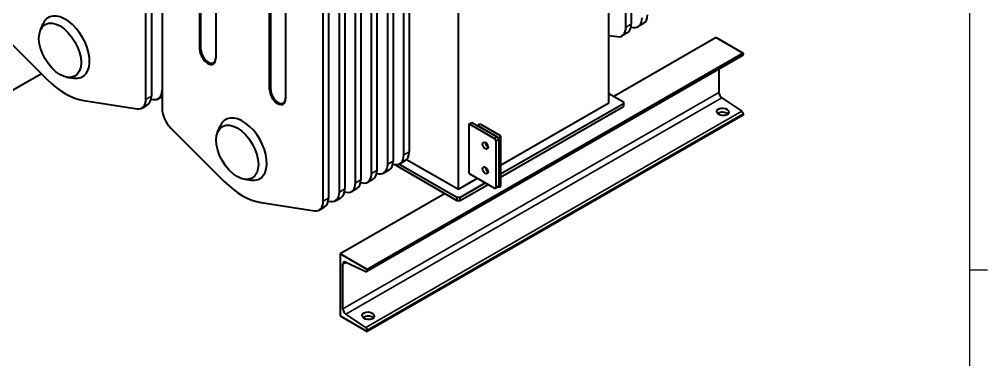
# Model space of a CAD drawing. Header units: millimetres. Extents: x 0 to 5945, y 0 to 4205.
# Drawn here: x 5220 to 5857, y 3095 to 3319 of the extents above; entities that cross this region are included whole.
import ezdxf

# ---------------------------------------------------------------- set-up
doc = ezdxf.new("R2010")
doc.units = ezdxf.units.MM
doc.header["$LTSCALE"] = 5
doc.layers.get('0').update_dxf_attribs({"color": 3, "lineweight": 25})
for name, color, linetype, lineweight in [('가시적인 것(ISO)', 3, 'Continuous', 40), ('가시적인 좁은 것(ISO)', 3, 'Continuous', 35), ('경계(ISO)', 7, 'Continuous', 25)]:
    doc.layers.add(name, color=color, linetype=linetype, lineweight=lineweight)

# ---------------------------------------------------------------- blocks, each defined once
blk = doc.blocks.new('경계 Default Border')
at = {"layer": '경계(ISO)'}
blk.add_line((1169, 630.75), (1171.4, 630.75), dxfattribs=at)
at = {"layer": '경계(ISO)', "flags": 128}
blk.add_lwpolyline([(20, 20), (20, 821), (1169, 821), (1169, 20), (20, 20)], dxfattribs=at)

msp = doc.modelspace()

# ---------------------------------------------------------------- linework, layer by layer
at = {"layer": '가시적인 것(ISO)'}
for p, q in [((5302.9985, 3266.0873), (5302.9985, 3662.0393)), ((5306.534, 3664.0753), (5306.534, 3268.1233)), ((5313.6051, 3655.9314), (5313.6051, 3259.9794)), ((5476.2396, 3627.4277), (5476.2396, 3231.4757)), ((5465.633, 3621.3198), (5465.633, 3225.3677)), ((5472.7041, 3229.4397), (5472.7041, 3625.3917)), ((5455.0264, 3615.2118), (5455.0264, 3219.2598)), ((5462.0975, 3223.3318), (5462.0975, 3619.2838)), ((5444.4198, 3609.1039), (5444.4198, 3213.1519)), ((5451.4909, 3217.2238), (5451.4909, 3613.1758)), ((5430.2777, 3205.008), (5430.2777, 3600.96)), ((5433.8132, 3602.996), (5433.8132, 3207.0439)), ((5440.8843, 3211.1159), (5440.8843, 3607.0679)), ((5419.6711, 3198.9), (5419.6711, 3594.852)), ((5423.2066, 3596.888), (5423.2066, 3200.936)), ((5338.3538, 3298.9977), (5338.3538, 3588.4094)), ((5339.1287, 3298.9587), (5339.1287, 3588.3703)), ((5348.8926, 3582.7477), (5348.8926, 3293.336)), ((5348.9604, 3582.3014), (5348.9604, 3292.8898)), ((5384.3158, 3272.53), (5384.3158, 3561.9417)), ((5385.0907, 3272.4909), (5385.0907, 3561.9026)), ((5394.8546, 3556.28), (5394.8546, 3266.8683)), ((5394.9224, 3555.8337), (5394.9224, 3266.422)), ((5508.6958, 3206.8085), (5508.6958, 3405.9483)), ((5618.9338, 3313.6478), (5618.9338, 3397.5601)), ((5622.4693, 3399.5961), (5622.4693, 3315.6838)), ((5607.6908, 3263.8159), (5607.6908, 3391.0857)), ((5202.7482, 3314.2146), (5237.8732, 3279.2062)), ((5233.4795, 3311.5948), (5235.109, 3315.5729)), ((5630.475, 3316.0493), (5626.9395, 3314.0134)), ((5607.6908, 3308.2353), (5613.118, 3307.3938)), ((5619.8684, 3309.9414), (5616.3329, 3307.9054)), ((5622.2872, 3313.7246), (5623.7246, 3313.5018)), ((5678.4015, 3306.768), (5611.0557, 3267.9861)), ((5678.4015, 3306.768), (5696.0791, 3296.5881)), ((5695.767, 3295.0814), (5448.2797, 3152.5629)), ((5696.0791, 3296.5881), (5448.5918, 3154.0696)), ((5696.0791, 3296.5881), (5696.0791, 3295.7705)), ((5234.1708, 3282.8963), (5194.0333, 3259.7827)), ((5680.1692, 3286.0993), (5680.1692, 3270.6707)), ((5251.3423, 3280.5756), (5255.6009, 3279.9881)), ((5607.6908, 3269.9239), (5617.2367, 3264.4267)), ((5262.0577, 3265.2793), (5297.1827, 3259.8334)), ((5306.3519, 3266.1642), (5307.7893, 3265.9413)), ((5311.0041, 3266.4529), (5313.6051, 3267.9507)), ((5536.4623, 3222.7982), (5607.6908, 3263.8159)), ((5617.2367, 3263.2051), (5536.4623, 3216.6903)), ((5617.2367, 3264.4267), (5617.2367, 3263.2051)), ((5617.2367, 3263.2051), (5617.2367, 3261.3656)), ((5682.1057, 3267.1122), (5695.1109, 3258.3075)), ((5300.3975, 3260.345), (5303.9331, 3262.381)), ((5536.4623, 3214.8508), (5617.2367, 3261.3656)), ((5696.0791, 3255.7107), (5448.5918, 3113.1922)), ((5515.7669, 3249.9184), (5517.5347, 3250.9363)), ((5517.5347, 3250.9363), (5534.1517, 3241.3672)), ((5696.0791, 3256.5283), (5696.0791, 3255.7107)), ((5319.4209, 3247.0273), (5354.5459, 3212.0189)), ((5350.1521, 3244.4075), (5351.7816, 3248.3856)), ((5515.7669, 3217.2165), (5515.7669, 3249.9184)), ((5515.7669, 3249.9184), (5532.3839, 3240.3493)), ((5521.588, 3248.6022), (5521.588, 3248.9004)), ((5534.3285, 3241.2654), (5521.9541, 3248.3914)), ((5523.7219, 3249.4094), (5536.0962, 3242.2834)), ((5533.4446, 3208.2629), (5533.4446, 3238.5121)), ((5535.2123, 3239.5301), (5535.2123, 3209.2809)), ((5536.4623, 3241.7744), (5536.4623, 3209.0726)), ((5470.1032, 3223.6974), (5473.6387, 3225.7333)), ((5474.5703, 3226.4601), (5508.6958, 3206.8085)), ((5459.4966, 3217.5894), (5463.0321, 3219.6254)), ((5465.4509, 3223.4086), (5466.8883, 3223.1858)), ((5466.2959, 3223.2776), (5507.6352, 3199.4719)), ((5507.6352, 3201.3114), (5469.3511, 3223.3577)), ((5368.0149, 3213.3883), (5372.2735, 3212.8008)), ((5448.89, 3211.4815), (5452.4255, 3213.5175)), ((5454.8443, 3217.3007), (5456.2817, 3217.0778)), ((5508.6958, 3206.8085), (5521.2682, 3214.0485)), ((5515.7669, 3217.2165), (5532.3839, 3207.6474)), ((5438.2834, 3205.3736), (5441.8189, 3207.4095)), ((5444.2377, 3211.1927), (5445.6751, 3210.9699)), ((5526.5715, 3210.9945), (5509.7565, 3201.3114)), ((5509.7565, 3199.4719), (5528.1687, 3210.0748)), ((5534.9002, 3208.5918), (5533.1325, 3207.5738)), ((5427.6768, 3199.2656), (5431.2123, 3201.3016)), ((5499.857, 3203.9511), (5430.9141, 3164.2495)), ((5433.6311, 3205.0848), (5435.0685, 3204.8619)), ((5509.7565, 3201.3114), (5507.6352, 3201.3114)), ((5507.6352, 3201.3114), (5507.6352, 3199.4719)), ((5507.6352, 3199.4719), (5509.7565, 3199.4719)), ((5509.7565, 3199.4719), (5509.7565, 3201.3114)), ((5378.7303, 3198.092), (5413.8553, 3192.6461)), ((5417.0702, 3193.1577), (5420.6057, 3195.1937)), ((5423.0245, 3198.9769), (5424.4619, 3198.754)), ((5430.9141, 3164.2495), (5430.9141, 3123.3721)), ((5448.5918, 3154.0696), (5430.9141, 3164.2495)), ((5432.6819, 3128.1522), (5432.6819, 3157.4334)), ((5434.6183, 3158.7616), (5447.6235, 3152.5879)), ((5448.5918, 3153.252), (5448.5918, 3154.0696)), ((5430.9141, 3123.3721), (5448.5918, 3113.1922)), ((5447.6235, 3115.789), (5434.6183, 3124.5937)), ((5448.5918, 3113.1922), (5448.5918, 3114.0098))]:
    msp.add_line(p, q, dxfattribs=at)
for centre, major_axis, ratio, start_param, end_param in [((5249.9655, 3300.4356), (-11.2282, 19.4981), 0.57809312, 2.72019421, 6.70458375), ((5624.2371, 3326.8816), (6.2379, -10.8323), 0.57809312, 0, 0.78733187), ((5613.6305, 3320.7737), (6.2379, -10.8323), 0.57809312, 0, 0.78733187), ((5620.7016, 3324.8457), (6.2379, -10.8323), 0.57809312, 5.8487867, 7.07051718), ((5610.095, 3318.7377), (6.2379, -10.8323), 0.57809312, 5.8487867, 7.07051718), ((5343.6571, 3295.9437), (3.7427, -6.4994), 0.57809312, 3.92892453, 7.07051718), ((5344.0107, 3296.1473), (3.4454, -5.983), 0.57809312, 3.92892453, 7.07051718), ((5695.0185, 3296.3813), (0.7485, -1.2999), 0.57809312, 0, 0.78733187), ((5249.9655, 3310.6549), (24.9516, -43.3292), 0.57809312, 5.150655, 5.8487867), ((5304.7662, 3277.2852), (6.2379, -10.8323), 0.57809312, 5.8487867, 7.07051718), ((5389.6191, 3269.476), (3.7427, -6.4994), 0.57809312, 3.92892453, 7.07051718), ((5389.9726, 3269.6796), (3.4454, -5.983), 0.57809312, 3.92892453, 7.07051718), ((5682.2906, 3269.4491), (1.4971, -2.5998), 0.57809312, 3.92892453, 5.41245439), ((5294.1596, 3271.1773), (6.2379, -10.8323), 0.57809312, 5.8487867, 7.07051718), ((5297.6952, 3273.2132), (6.2379, -10.8323), 0.57809312, 0, 0.78733187), ((5322.4439, 3254.8894), (6.2379, -10.8323), 0.57809312, 3.92892453, 5.150655), ((5682.6441, 3255.3035), (-4, 0), 0.5758617, 3.66647045, 5.67422402), ((5695.0185, 3257.1391), (0.7485, -1.2999), 0.57809312, 0.78733187, 2.27086174), ((5366.6381, 3233.2483), (-11.2282, 19.4981), 0.57809312, 2.72019421, 6.70458375), ((5522.838, 3248.9004), (-1.25, 0), 0.5758617, 3.92699082, 7.06858347), ((5528.1413, 3236.6529), (1.2476, -2.1665), 0.57809312, 3.92506456, 5.4997134), ((5528.1413, 3236.6529), (-1.2476, 2.1665), 0.57809312, 0.7834719, 2.35812075), ((5532.3839, 3239.1229), (0.7485, -1.2999), 0.57809312, 0.78733187, 2.3581282), ((5534.1517, 3240.1409), (-0.7485, 1.2999), 0.57809312, 3.92892453, 5.49972085), ((5535.2123, 3241.7744), (1.25, 0), 0.5758617, 3.92699082, 7.06858347), ((5467.4008, 3236.5656), (6.2379, -10.8323), 0.57809312, 0, 0.78733187), ((5456.7942, 3230.4577), (6.2379, -10.8323), 0.57809312, 0, 0.78733187), ((5463.8653, 3234.5297), (6.2379, -10.8323), 0.57809312, 5.8487867, 7.07051718), ((5446.1876, 3224.3498), (6.2379, -10.8323), 0.57809312, 0, 0.78733187), ((5453.2587, 3228.4217), (6.2379, -10.8323), 0.57809312, 5.8487867, 7.07051718), ((5528.1413, 3220.302), (1.2476, -2.1665), 0.57809312, 3.92506456, 5.4997134), ((5528.1413, 3220.302), (-1.2476, 2.1665), 0.57809312, 0.7834719, 2.35812075), ((5435.581, 3218.2418), (6.2379, -10.8323), 0.57809312, 0, 0.78733187), ((5442.6521, 3222.3138), (6.2379, -10.8323), 0.57809312, 5.8487867, 7.07051718), ((5366.6381, 3243.4676), (24.9516, -43.3292), 0.57809312, 5.150655, 5.8487867), ((5424.9744, 3212.1339), (6.2379, -10.8323), 0.57809312, 0, 0.78733187), ((5432.0455, 3216.2058), (6.2379, -10.8323), 0.57809312, 5.8487867, 7.07051718), ((5532.3839, 3208.8737), (0.7485, -1.2999), 0.57809312, 5.49972085, 7.07051718), ((5535.2123, 3209.0726), (1.25, 0), 0.5758617, 4.22717644, 6.28318531), ((5534.1517, 3209.8917), (0.7485, -1.2999), 0.57809312, 0, 0.78733187), ((5414.3678, 3206.026), (6.2379, -10.8323), 0.57809312, 0, 0.78733187), ((5421.4389, 3210.0979), (6.2379, -10.8323), 0.57809312, 5.8487867, 7.07051718), ((5410.8323, 3203.99), (6.2379, -10.8323), 0.57809312, 5.8487867, 7.07051718), ((5434.8032, 3156.2119), (-1.4971, 2.5998), 0.57809312, 5.58698731, 7.07051718), ((5447.5311, 3153.8628), (0.7485, -1.2999), 0.57809312, 5.58698731, 7.07051718), ((5434.8032, 3126.9306), (-1.4971, 2.5998), 0.57809312, 0.78733187, 2.27086174), ((5449.2989, 3120.9289), (-4, 0), 0.5758617, 3.66647045, 5.67422402), ((5447.5311, 3114.6206), (-0.7485, 1.2999), 0.57809312, 3.92892453, 5.41245439)]:
    msp.add_ellipse(centre, major_axis=major_axis, ratio=ratio, start_param=start_param, end_param=end_param, dxfattribs=at)
for centre, major_axis, ratio in [((5246.4299, 3298.3996), (9.7876, -16.9965), 0.57809312), ((5682.6441, 3257.8885), (-3.9946, 0.3316), 0.62381899), ((5363.1026, 3231.2123), (9.7876, -16.9965), 0.57809312), ((5526.3735, 3235.6349), (-1.2476, 2.1665), 0.57809312), ((5526.3735, 3219.284), (-1.2476, 2.1665), 0.57809312), ((5449.2989, 3123.5139), (-3.9946, 0.3316), 0.62381899)]:
    msp.add_ellipse(centre, major_axis=major_axis, ratio=ratio, dxfattribs=at)
at = {"layer": '가시적인 좁은 것(ISO)'}
for p, q in [((5618.9338, 3313.6478), (5622.4693, 3315.6838)), ((5338.3538, 3298.9977), (5339.1287, 3298.9587)), ((5696.0791, 3295.7705), (5448.5918, 3153.252)), ((5348.9604, 3292.8898), (5348.8926, 3293.336)), ((5384.3158, 3272.53), (5385.0907, 3272.4909)), ((5680.1692, 3270.6707), (5432.6819, 3128.1522)), ((5306.534, 3268.1233), (5302.9985, 3266.0873)), ((5394.9224, 3266.422), (5394.8546, 3266.8683)), ((5682.1057, 3267.1122), (5434.6183, 3124.5937)), ((5695.1109, 3258.3075), (5447.6235, 3115.789)), ((5696.0791, 3256.5283), (5448.5918, 3114.0098)), ((5534.1517, 3241.3672), (5532.3839, 3240.3493)), ((5533.4446, 3238.5121), (5535.2123, 3239.5301)), ((5534.3285, 3241.2654), (5534.3285, 3241.2483)), ((5476.2396, 3231.4757), (5472.7041, 3229.4397)), ((5465.633, 3225.3677), (5462.0975, 3223.3318)), ((5455.0264, 3219.2598), (5451.4909, 3217.2238)), ((5444.4198, 3213.1519), (5440.8843, 3211.1159)), ((5433.8132, 3207.0439), (5430.2777, 3205.008)), ((5535.2123, 3209.2809), (5533.4446, 3208.2629)), ((5423.2066, 3200.936), (5419.6711, 3198.9)), ((5434.8211, 3158.6654), (5432.6819, 3157.4334))]:
    msp.add_line(p, q, dxfattribs=at)

# ---------------------------------------------------------------- block references
at = {"xscale": 5, "yscale": 5, "zscale": 5}
msp.add_blockref('경계 Default Border', (0, 0), dxfattribs=at)

doc.saveas('drawing.dxf')
